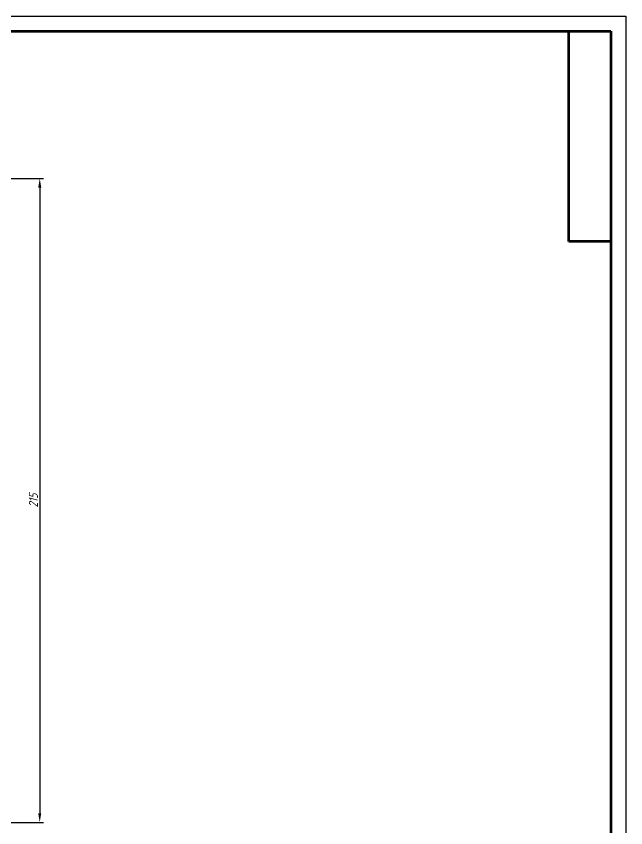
# Model space of a CAD drawing. Header units: millimetres. Extents: x 5133 to 6360, y 1254 to 2395.
# Drawn here: x 5527 to 5730.1, y 2121.6 to 2391.9 of the extents above; entities that cross this region are included whole.
import ezdxf

# ---------------------------------------------------------------- set-up
doc = ezdxf.new("R2010")
doc.units = ezdxf.units.MM
doc.styles.add('GOST', font='GOST.shx', dxfattribs={"oblique": 15})
doc.dimstyles.new('GOST', dxfattribs={"dimscale": 0, "dimtxt": 3, "dimasz": 3, "dimexe": 1.25, "dimexo": 0, "dimtad": 1, "dimtoh": 1, "dimdec": 3, "dimdsep": 46, "dimtxsty": 'GOST', "dimcen": 5, "dimadec": 3, "dimazin": 2, "dimtfac": 1, "dimtdec": 4, "dimtmove": 1, "dimatfit": 3, "dimfxl": 0, "dimtolj": 1, "dimtzin": 0, "dimarcsym": 0})

# ---------------------------------------------------------------- blocks, each defined once
blk = doc.blocks.new('*D22')
at = {"color": 0, "lineweight": -2}
for p, q in [((5428.38, 2337.82), (5536.08, 2337.82)), ((5534.83, 2334.82), (5534.83, 2126.42)), ((5481.34, 2123.42), (5536.08, 2123.42))]:
    blk.add_line(p, q, dxfattribs=at)
at = {"color": 0, "lineweight": 20}
for points in [[(5534.33, 2334.82), (5535.33, 2334.82), (5534.83, 2337.82)], [(5534.33, 2126.42), (5535.33, 2126.42), (5534.83, 2123.42)]]:
    blk.add_solid(points, dxfattribs=at)
at = {"layer": 'Defpoints', "color": 0, "lineweight": 20}
for p in [(5428.38, 2337.82), (5481.34, 2123.42), (5534.83, 2123.42)]:
    blk.add_point(p, dxfattribs=at)
at = {"color": 0, "lineweight": 20, "insert": (5532.71, 2230.62), "char_height": 3, "attachment_point": 5, "rotation": 90, "style": 'GOST'}
blk.add_mtext('\\A1;\\A1;215 ', dxfattribs=at)

msp = doc.modelspace()

# ---------------------------------------------------------------- linework, layer by layer
at = {"color": 1, "lineweight": 25}
for p, q in [((5136.07034, 2391.85127), (5730.07034, 2391.85127)), ((5730.07034, 2391.85127), (5730.07034, 1550.85127))]:
    msp.add_line(p, q, dxfattribs=at)
at = {"color": 7, "lineweight": 60}
for p, q in [((5156.07034, 2386.85127), (5725.07034, 2386.85127)), ((5711.07034, 2316.85127), (5711.07034, 2386.85127)), ((5725.07034, 2386.85127), (5725.07034, 1555.85127)), ((5725.07034, 2316.85127), (5711.07034, 2316.85127))]:
    msp.add_line(p, q, dxfattribs=at)

# ---------------------------------------------------------------- dimensions: what is measured, and where the dimension line sits
at = {"color": 5, "lineweight": 20}
dim = msp.add_linear_dim(base=(5534.83294, 2123.42344), p1=(5428.37774, 2337.82344), p2=(5481.34042, 2123.42344), angle=90, text='\\A1;215 ', dimstyle='GOST', override={"dimscale": 1, "dimgap": 0.625, "dimlfac": 1, "dimsah": 1, "dimse1": 0, "dimse2": 0, "dimsd1": 0, "dimsd2": 0, "dimtmove": 1}, dxfattribs=at)
dim.commit()
dim.dimension.update_dxf_attribs({"geometry": '*D22', "text_midpoint": (5532.70765, 2230.62344)})

doc.saveas('drawing.dxf')
